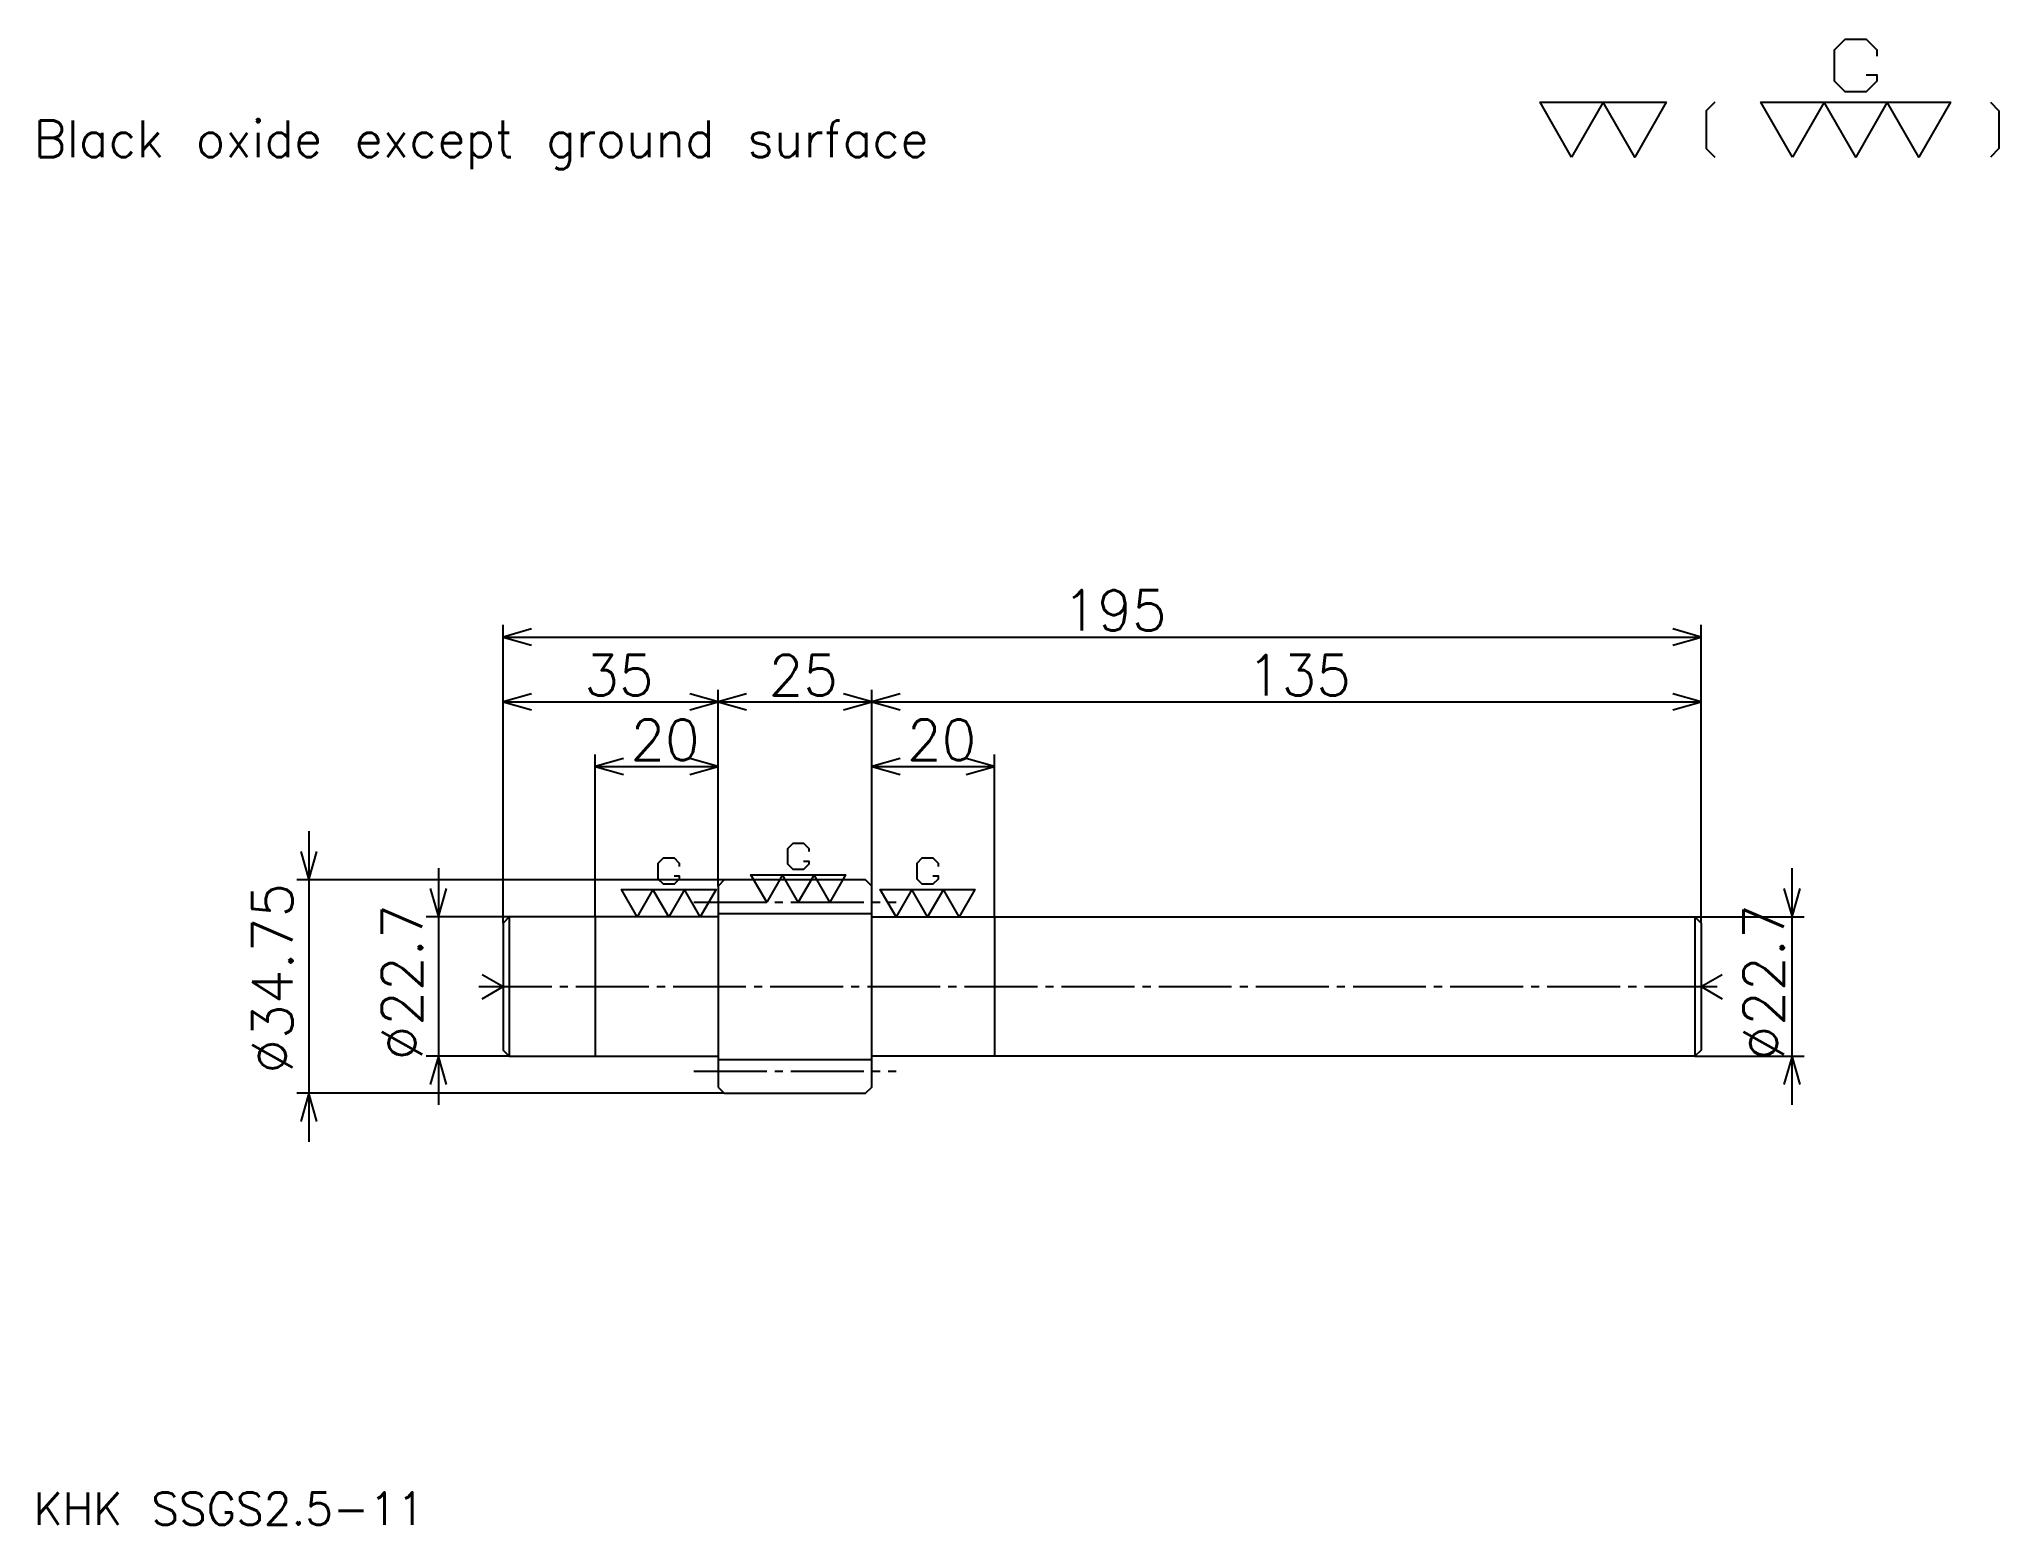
# Model space of a CAD drawing. Extents: x 14 to 333, y 14 to 256.
import ezdxf

# ---------------------------------------------------------------- set-up
doc = ezdxf.new("R2010")
doc.units = 0
doc.linetypes.add('DASHDOT', pattern=[15.810812, 11.858108, -1.317568, 1.317568, -1.317568])
doc.layers.get('0').update_dxf_attribs({"linetype": 'CONTINUOUS'})
doc.layers.add('DASHDOT', color=6, linetype='DASHDOT')
doc.styles.add('KANJI', font='TXT', dxfattribs={"bigfont": 'BIGFONT'})

msp = doc.modelspace()

# ---------------------------------------------------------------- linework, layer by layer
at = {"color": 5}
for p, q in [((89.594589, 119.486496), (89.594589, 160.989868)), ((89.594589, 119.486496), (89.594589, 160.989868)), ((284.594604, 119.486496), (284.594604, 160.989868)), ((284.594604, 119.486496), (284.594604, 160.989868)), ((89.594589, 159.013519), (284.594604, 159.013519)), ((89.594589, 159.013519), (284.594604, 159.013519)), ((124.594589, 119.486496), (124.594589, 150.449341)), ((149.594589, 119.486496), (149.594589, 150.449341)), ((89.594589, 148.472992), (124.594589, 148.472992)), ((124.594589, 148.472992), (149.594589, 148.472992)), ((149.594589, 148.472992), (284.594604, 148.472992)), ((104.594589, 119.486496), (104.594589, 139.908798)), ((104.594589, 137.932434), (124.594589, 137.932434)), ((149.594589, 137.932434), (169.594589, 137.932434)), ((169.594589, 119.486496), (169.594589, 139.908798)), ((57.972969, 127.391899), (57.972969, 76.831093)), ((79.054047, 121.366898), (79.054047, 82.856094)), ((299.405396, 82.856094), (299.405396, 121.366898)), ((89.594589, 119.486496), (55.996616, 119.486496)), ((89.594589, 112.461494), (89.594589, 119.486496)), ((125.594589, 119.486496), (89.594589, 119.486496)), ((104.594589, 113.461494), (104.594589, 119.486496)), ((124.594589, 118.486496), (124.594589, 119.486496)), ((149.594589, 118.486496), (149.594589, 119.486496)), ((169.594589, 113.461494), (169.594589, 119.486496)), ((284.594604, 112.461494), (284.594604, 119.486496)), ((89.594589, 113.461494), (77.077698, 113.461494)), ((90.594589, 113.461494), (89.594589, 113.461494)), ((283.594604, 113.461494), (301.381744, 113.461494)), ((89.594589, 90.761497), (77.077698, 90.761497)), ((90.594589, 90.761497), (89.594589, 90.761497)), ((283.594604, 90.761497), (301.381744, 90.761497)), ((89.594589, 84.736496), (55.996616, 84.736496)), ((125.594589, 84.736496), (89.594589, 84.736496))]:
    msp.add_line(p, q, dxfattribs=at)
at = {"color": 4}
for p, q in [((90.594589, 113.461494), (90.594589, 90.761497)), ((104.594589, 113.461494), (104.594589, 90.761497)), ((124.594589, 113.986496), (149.594589, 113.986496)), ((169.594589, 113.461494), (169.594589, 90.761497)), ((283.594604, 113.461494), (283.594604, 90.761497)), ((124.594589, 90.236496), (149.594589, 90.236496))]:
    msp.add_line(p, q, dxfattribs=at)
at = {"color": 7}
for p, q in [((86.171547, 104.087845), (89.594589, 102.111496)), ((86.171547, 100.135147), (89.594589, 102.111496)), ((284.594604, 102.111496), (288.017639, 104.087845)), ((284.594604, 102.111496), (288.017639, 100.135147))]:
    msp.add_line(p, q, dxfattribs=at)
for points in [[(311.472992, 250.522293), (313.185822, 250.522293), (313.185822, 249.494583), (311.472992, 247.781754), (308.047302, 247.781754), (306.334473, 249.494583), (306.334473, 254.633102), (308.047302, 256.345947), (311.472992, 256.345947), (313.185822, 254.633102), (313.185822, 253.605392)], [(263.513519, 237.162155), (258.375, 246.068909), (278.929047, 246.068909), (273.790558, 237.162155), (268.652039, 246.068909), (263.513519, 237.162155)], [(286.808105, 246.068909), (285.437836, 244.698639), (285.437836, 238.532425), (286.808105, 237.162155)], [(299.483124, 237.162155), (294.344604, 246.068909), (325.17569, 246.068909), (320.03717, 237.162155), (314.898651, 246.068909), (309.760132, 237.162155), (304.621643, 246.068909), (299.483124, 237.162155)], [(331.684479, 246.068909), (333.054749, 244.698639), (333.054749, 238.532425), (331.684479, 237.162155)], [(138.494934, 122.541565), (139.351349, 122.541565), (139.351349, 122.02771), (138.494934, 121.171295), (136.782089, 121.171295), (135.925674, 122.02771), (135.925674, 124.59697), (136.782089, 125.453384), (138.494934, 125.453384), (139.351349, 124.59697), (139.351349, 124.083115)], [(117.413849, 120.141563), (118.270264, 120.141563), (118.270264, 119.627716), (117.413849, 118.771294), (115.701004, 118.771294), (114.844589, 119.627716), (114.844589, 122.196968), (115.701004, 123.053391), (117.413849, 123.053391), (118.270264, 122.196968), (118.270264, 121.683121)], [(159.542221, 120.141563), (160.398651, 120.141563), (160.398651, 119.627716), (159.542221, 118.771294), (157.829376, 118.771294), (156.972961, 119.627716), (156.972961, 122.196968), (157.829376, 123.053391), (159.542221, 123.053391), (160.398651, 122.196968), (160.398651, 121.683121)], [(132.5, 115.861496), (129.93074, 120.314873), (145.346283, 120.314873), (142.777023, 115.861496), (140.207764, 120.314873), (137.638519, 115.861496), (135.069244, 120.314873), (132.5, 115.861496)], [(111.418915, 113.461494), (108.849655, 117.914871), (124.265198, 117.914871), (121.695938, 113.461494), (119.126678, 117.914871), (116.557426, 113.461494), (113.988174, 117.914871), (111.418915, 113.461494)], [(153.547287, 113.461494), (150.978027, 117.914871), (166.393585, 117.914871), (163.82431, 113.461494), (161.255066, 117.914871), (158.685806, 113.461494), (156.116547, 117.914871), (153.547287, 113.461494)]]:
    msp.add_lwpolyline(points, dxfattribs=at)
at = {"color": 5}
for points in [[(94.206078, 160.331085), (89.594589, 159.013519), (94.206078, 157.695953)], [(94.206078, 160.331085), (89.594589, 159.013519), (94.206078, 157.695953)], [(279.983093, 157.695953), (284.594604, 159.013519), (279.983093, 160.331085)], [(279.983093, 157.695953), (284.594604, 159.013519), (279.983093, 160.331085)], [(94.206078, 149.790558), (89.594589, 148.472992), (94.206078, 147.155426)], [(119.983101, 147.155426), (124.594589, 148.472992), (119.983101, 149.790558)], [(129.206085, 149.790558), (124.594589, 148.472992), (129.206085, 147.155426)], [(144.983093, 147.155426), (149.594589, 148.472992), (144.983093, 149.790558)], [(154.206085, 149.790558), (149.594589, 148.472992), (154.206085, 147.155426)], [(279.983093, 147.155426), (284.594604, 148.472992), (279.983093, 149.790558)], [(109.206078, 139.25), (104.594589, 137.932434), (109.206078, 136.614868)], [(119.983101, 136.614868), (124.594589, 137.932434), (119.983101, 139.25)], [(154.206085, 139.25), (149.594589, 137.932434), (154.206085, 136.614868)], [(164.983093, 136.614868), (169.594589, 137.932434), (164.983093, 139.25)], [(56.655399, 124.097984), (57.972969, 119.486496), (59.290535, 124.097984)], [(77.736481, 118.072983), (79.054047, 113.461494), (80.371613, 118.072983)], [(298.08783, 118.072983), (299.405396, 113.461494), (300.722961, 118.072983)], [(80.371613, 86.150009), (79.054047, 90.761497), (77.736481, 86.150009)], [(300.722961, 86.150009), (299.405396, 90.761497), (298.08783, 86.150009)], [(59.290535, 80.125008), (57.972969, 84.736496), (56.655399, 80.125008)]]:
    msp.add_lwpolyline(points, dxfattribs=at)
at = {"color": 4}
for points in [[(124.594589, 85.736496), (125.594589, 84.736496), (148.594589, 84.736496), (149.594589, 85.736496), (149.594589, 118.486496), (148.594589, 119.486496), (125.594589, 119.486496), (124.594589, 118.486496), (124.594589, 85.736496)], [(124.594589, 113.461494), (90.594589, 113.461494), (89.594589, 112.461494), (89.594589, 91.761497), (90.594589, 90.761497), (124.594589, 90.761497)], [(149.594589, 113.461494), (283.594604, 113.461494), (284.594604, 112.461494), (284.594604, 91.761497), (283.594604, 90.761497), (149.594589, 90.761497)]]:
    msp.add_lwpolyline(points, dxfattribs=at)
at = {"layer": 'DASHDOT', "color": 7}
for p, q in [((120.641884, 115.861496), (153.547287, 115.861496)), ((85.641884, 102.111496), (288.547302, 102.111496)), ((120.641884, 88.361496), (153.547287, 88.361496))]:
    msp.add_line(p, q, dxfattribs=at)

# ---------------------------------------------------------------- texts
at = {"color": 7, "style": 'KANJI'}
for s, height, p in [('Black oxide except ground surface', 5.929054, (13.175675, 237.162155)), ('195', 6.587838, (180.671448, 160.067581)), ('195', 6.587838, (180.671448, 160.067581)), ('35', 6.587838, (102.812492, 149.527039)), ('25', 6.587838, (132.8125, 149.527039)), ('135', 6.587838, (210.671448, 149.527039)), ('20', 6.587838, (110.312492, 138.986496)), ('20', 6.587838, (155.3125, 138.986496)), ('KHK SSGS2.5-11', 5.27027, (13.175675, 14.493243))]:
    msp.add_text(s, height=height, dxfattribs=at).set_placement(p)
for s, p in [('%%c34.75', (55.337833, 87.947647)), ('%%c22.7', (76.418915, 90.088692)), ('%%c22.7', (298.08783, 90.088692))]:
    msp.add_text(s, height=6.587838, rotation=90, dxfattribs=at).set_placement(p)

doc.saveas('drawing.dxf')
